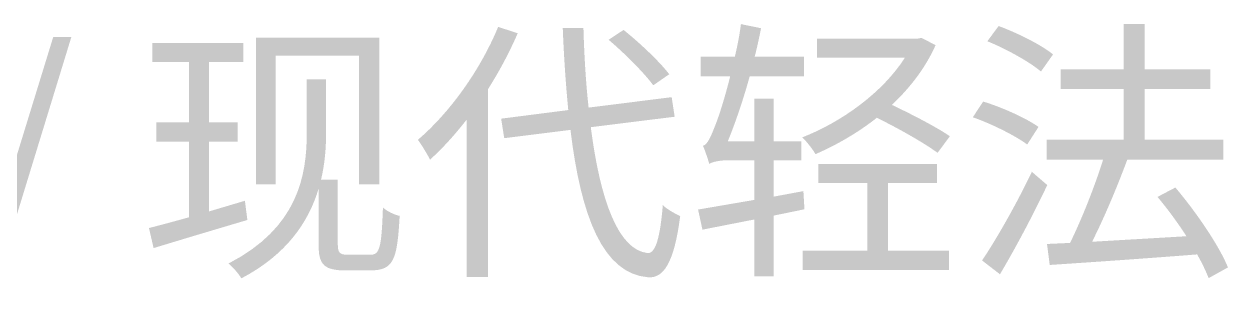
# Model space of a CAD drawing. Header units: millimetres. Extents: x -4600 to 229000, y -4300 to 19460.
# Drawn here: x 99590 to 100963, y 16529 to 16849 of the extents above; entities that cross this region are included whole.
import ezdxf

# ---------------------------------------------------------------- set-up
doc = ezdxf.new("R2010")
doc.units = ezdxf.units.MM
doc.header["$LTSCALE"] = 100
doc.layers.add('A-NOTE', color=7, linetype='Continuous', lineweight=18)

# ---------------------------------------------------------------- blocks, each defined once
blk = doc.blocks.new('A03_SHEET')
at = {"layer": 'A-NOTE'}
h = blk.add_hatch(color=256, dxfattribs=at)
edge = h.paths.add_edge_path()
edge.add_spline(control_points=[(20130.7, 16845.4), (20110, 16795.5), (20075.1, 16747.5), (20039.1, 16716.8)], knot_values=[0, 0, 0, 0, 1, 1, 1, 1], degree=3, periodic=0)
edge.add_spline(control_points=[(20039.1, 16716.8), (20043.1, 16711.5), (20050.4, 16699.5), (20052.9, 16694.2)], knot_values=[0, 0, 0, 0, 1, 1, 1, 1], degree=3, periodic=0)
edge.add_spline(control_points=[(20052.9, 16694.2), (20067.3, 16707.1), (20081.4, 16722.7), (20094.9, 16740)], knot_values=[0, 0, 0, 0, 1, 1, 1, 1], degree=3, periodic=0)
edge.add_line((20094.9, 16740), (20094.9, 16560.5))
edge.add_line((20094.9, 16560.5), (20119.1, 16560.5))
edge.add_line((20119.1, 16560.5), (20119.1, 16774.5))
edge.add_spline(control_points=[(20119.1, 16774.5), (20131.9, 16794.6), (20143.5, 16816.3), (20153, 16838.2)], knot_values=[0, 0, 0, 0, 1, 1, 1, 1], degree=3, periodic=0)
edge.add_line((20153, 16838.2), (20130.7, 16845.4))
h = blk.add_hatch(color=256, dxfattribs=at)
edge = h.paths.add_edge_path()
edge.add_spline(control_points=[(20204.4, 16844.2), (20205.7, 16810.9), (20207.9, 16779.5), (20210.7, 16750.7)], knot_values=[0, 0, 0, 0, 1, 1, 1, 1], degree=3, periodic=0)
edge.add_line((20210.7, 16750.7), (20134.1, 16740.9))
edge.add_line((20134.1, 16740.9), (20137.6, 16718.7))
edge.add_line((20137.6, 16718.7), (20213.2, 16728.1))
edge.add_spline(control_points=[(20213.2, 16728.1), (20225.1, 16629.6), (20250.2, 16564), (20302.3, 16560.2)], knot_values=[0, 0, 0, 0, 1, 1, 1, 1], degree=3, periodic=0)
edge.add_spline(control_points=[(20302.3, 16560.2), (20318.9, 16559.3), (20331.5, 16575.6), (20338.4, 16629.9)], knot_values=[0, 0, 0, 0, 1, 1, 1, 1], degree=3, periodic=0)
edge.add_spline(control_points=[(20338.4, 16629.9), (20333.7, 16632.1), (20323.3, 16637.7), (20318.6, 16642.4)], knot_values=[0, 0, 0, 0, 1, 1, 1, 1], degree=3, periodic=0)
edge.add_spline(control_points=[(20318.6, 16642.4), (20315.5, 16606), (20310.5, 16587.5), (20301.4, 16587.8)], knot_values=[0, 0, 0, 0, 1, 1, 1, 1], degree=3, periodic=0)
edge.add_spline(control_points=[(20301.4, 16587.8), (20267.8, 16591.3), (20247.1, 16647.8), (20236.4, 16731.2)], knot_values=[0, 0, 0, 0, 1, 1, 1, 1], degree=3, periodic=0)
edge.add_line((20236.4, 16731.2), (20332.1, 16743.1))
edge.add_line((20332.1, 16743.1), (20328.7, 16765.4))
edge.add_line((20328.7, 16765.4), (20233.9, 16753.5))
edge.add_spline(control_points=[(20233.9, 16753.5), (20230.8, 16781.4), (20228.9, 16812.2), (20228, 16844.2)], knot_values=[0, 0, 0, 0, 1, 1, 1, 1], degree=3, periodic=0)
edge.add_line((20228, 16844.2), (20204.4, 16844.2))
edge = h.paths.add_edge_path(flags=0)
edge.add_spline(control_points=[(20256.8, 16830.7), (20275.3, 16815), (20297.3, 16793), (20307.7, 16778.9)], knot_values=[0, 0, 0, 0, 1, 1, 1, 1], degree=3, periodic=0)
edge.add_line((20307.7, 16778.9), (20325.9, 16791.5))
edge.add_spline(control_points=[(20325.9, 16791.5), (20315.2, 16805.6), (20292.6, 16826.9), (20273.8, 16842)], knot_values=[0, 0, 0, 0, 1, 1, 1, 1], degree=3, periodic=0)
edge.add_line((20273.8, 16842), (20256.8, 16830.7))
h = blk.add_hatch(color=256, dxfattribs=at)
edge = h.paths.add_edge_path()
edge.add_spline(control_points=[(20371.7, 16689.2), (20374.2, 16691.7), (20383.9, 16693.6), (20394.6, 16693.6)], knot_values=[0, 0, 0, 0, 1, 1, 1, 1], degree=3, periodic=0)
edge.add_line((20394.6, 16693.6), (20423.1, 16693.6))
edge.add_line((20423.1, 16693.6), (20423.1, 16648.4))
edge.add_line((20423.1, 16648.4), (20358.8, 16637.4))
edge.add_line((20358.8, 16637.4), (20363.8, 16614.5))
edge.add_line((20363.8, 16614.5), (20423.1, 16626.1))
edge.add_line((20423.1, 16626.1), (20423.1, 16561.5))
edge.add_line((20423.1, 16561.5), (20445.1, 16561.5))
edge.add_line((20445.1, 16561.5), (20445.1, 16630.5))
edge.add_line((20445.1, 16630.5), (20480.2, 16637.7))
edge.add_line((20480.2, 16637.7), (20479, 16658.4))
edge.add_line((20479, 16658.4), (20445.1, 16652.1))
edge.add_line((20445.1, 16652.1), (20445.1, 16693.6))
edge.add_line((20445.1, 16693.6), (20476.8, 16693.6))
edge.add_line((20476.8, 16693.6), (20476.8, 16714.9))
edge.add_line((20476.8, 16714.9), (20445.1, 16714.9))
edge.add_line((20445.1, 16714.9), (20445.1, 16763.5))
edge.add_line((20445.1, 16763.5), (20423.1, 16763.5))
edge.add_line((20423.1, 16763.5), (20423.1, 16714.9))
edge.add_line((20423.1, 16714.9), (20392.7, 16714.9))
edge.add_spline(control_points=[(20392.7, 16714.9), (20401.5, 16736.6), (20410.3, 16762.3), (20417.8, 16789.3)], knot_values=[0, 0, 0, 0, 1, 1, 1, 1], degree=3, periodic=0)
edge.add_line((20417.8, 16789.3), (20479.6, 16789.3))
edge.add_line((20479.6, 16789.3), (20479.6, 16811.5))
edge.add_line((20479.6, 16811.5), (20423.4, 16811.5))
edge.add_spline(control_points=[(20423.4, 16811.5), (20426.3, 16822.2), (20428.5, 16833.2), (20430.7, 16843.9)], knot_values=[0, 0, 0, 0, 1, 1, 1, 1], degree=3, periodic=0)
edge.add_line((20430.7, 16843.9), (20407.7, 16848.6))
edge.add_spline(control_points=[(20407.7, 16848.6), (20406.2, 16836.3), (20403.7, 16823.8), (20400.8, 16811.5)], knot_values=[0, 0, 0, 0, 1, 1, 1, 1], degree=3, periodic=0)
edge.add_line((20400.8, 16811.5), (20361.6, 16811.5))
edge.add_line((20361.6, 16811.5), (20361.6, 16789.3))
edge.add_line((20361.6, 16789.3), (20395.5, 16789.3))
edge.add_spline(control_points=[(20395.5, 16789.3), (20389.2, 16763.9), (20382.3, 16743.1), (20379.2, 16735.3), (20373.9, 16721.5), (20369.8, 16711.5), (20364.4, 16709.9)], knot_values=[0, 0, 0, 0, 1, 1, 1, 2, 2, 2, 2], degree=3, periodic=0)
edge.add_spline(control_points=[(20364.4, 16709.9), (20367, 16704.2), (20370.4, 16693.6), (20371.7, 16689.2)], knot_values=[0, 0, 0, 0, 1, 1, 1, 1], degree=3, periodic=0)
h = blk.add_hatch(color=256, dxfattribs=at)
edge = h.paths.add_edge_path()
edge.add_spline(control_points=[(20688.9, 16829.1), (20710.5, 16820.3), (20737.2, 16805.6), (20750.1, 16794.6)], knot_values=[0, 0, 0, 0, 1, 1, 1, 1], degree=3, periodic=0)
edge.add_line((20750.1, 16794.6), (20763.9, 16814.1))
edge.add_spline(control_points=[(20763.9, 16814.1), (20750.4, 16825), (20723.4, 16838.5), (20701.8, 16846.4)], knot_values=[0, 0, 0, 0, 1, 1, 1, 1], degree=3, periodic=0)
edge.add_line((20701.8, 16846.4), (20688.9, 16829.1))
h = blk.add_hatch(color=256, dxfattribs=at)
edge = h.paths.add_edge_path()
edge.add_spline(control_points=[(20883.1, 16651.8), (20894.4, 16638.3), (20906, 16622.7), (20916.1, 16607)], knot_values=[0, 0, 0, 0, 1, 1, 1, 1], degree=3, periodic=0)
edge.add_line((20916.1, 16607), (20808.4, 16600.7))
edge.add_spline(control_points=[(20808.4, 16600.7), (20822.3, 16628), (20837.3, 16663.8), (20848.6, 16694.2)], knot_values=[0, 0, 0, 0, 1, 1, 1, 1], degree=3, periodic=0)
edge.add_line((20848.6, 16694.2), (20958.1, 16694.2))
edge.add_line((20958.1, 16694.2), (20958.1, 16716.8))
edge.add_line((20958.1, 16716.8), (20868.4, 16716.8))
edge.add_line((20868.4, 16716.8), (20868.4, 16774.8))
edge.add_line((20868.4, 16774.8), (20943.4, 16774.8))
edge.add_line((20943.4, 16774.8), (20943.4, 16797.1))
edge.add_line((20943.4, 16797.1), (20868.4, 16797.1))
edge.add_line((20868.4, 16797.1), (20868.4, 16848.6))
edge.add_line((20868.4, 16848.6), (20844.5, 16848.6))
edge.add_line((20844.5, 16848.6), (20844.5, 16797.1))
edge.add_line((20844.5, 16797.1), (20772.4, 16797.1))
edge.add_line((20772.4, 16797.1), (20772.4, 16774.8))
edge.add_line((20772.4, 16774.8), (20844.5, 16774.8))
edge.add_line((20844.5, 16774.8), (20844.5, 16716.8))
edge.add_line((20844.5, 16716.8), (20756.7, 16716.8))
edge.add_line((20756.7, 16716.8), (20756.7, 16694.2))
edge.add_line((20756.7, 16694.2), (20821, 16694.2))
edge.add_spline(control_points=[(20821, 16694.2), (20811.6, 16664.1), (20796.5, 16626.1), (20783.3, 16599.4)], knot_values=[0, 0, 0, 0, 1, 1, 1, 1], degree=3, periodic=0)
edge.add_line((20783.3, 16599.4), (20757, 16598.2))
edge.add_line((20757, 16598.2), (20760.1, 16574.3))
edge.add_spline(control_points=[(20760.1, 16574.3), (20804.1, 16577.2), (20867.4, 16581.5), (20928.3, 16586.3)], knot_values=[0, 0, 0, 0, 1, 1, 1, 1], degree=3, periodic=0)
edge.add_spline(control_points=[(20928.3, 16586.3), (20934, 16576.5), (20938.3, 16567.1), (20941.5, 16559.3)], knot_values=[0, 0, 0, 0, 1, 1, 1, 1], degree=3, periodic=0)
edge.add_line((20941.5, 16559.3), (20963.5, 16571.5))
edge.add_spline(control_points=[(20963.5, 16571.5), (20953.1, 16596.9), (20927.1, 16634.6), (20903.5, 16662.5)], knot_values=[0, 0, 0, 0, 1, 1, 1, 1], degree=3, periodic=0)
edge.add_line((20903.5, 16662.5), (20883.1, 16651.8))
for points in [[(19528.9, 16528.8), (19549.9, 16528.8), (19643.7, 16834.1), (19623, 16834.1), (19528.9, 16528.8)], [(20495.9, 16689.2), (20495.9, 16667.5), (20552.1, 16667.5), (20552.1, 16590.6), (20478, 16590.6), (20478, 16568.7), (20645, 16568.7), (20645, 16590.6), (20575.6, 16590.6), (20575.6, 16667.5), (20631.5, 16667.5), (20631.5, 16689.2), (20495.9, 16689.2)]]:
    blk.add_hatch(color=256, dxfattribs=at).paths.add_polyline_path(points)
h = blk.add_hatch(color=256, dxfattribs=at)
edge = h.paths.add_edge_path()
edge.add_line((19912.3, 16785.8), (19912.3, 16725.3))
edge.add_spline(control_points=[(19912.3, 16725.3), (19912.3, 16676), (19902.3, 16616.7), (19822.9, 16575.9)], knot_values=[0, 0, 0, 0, 1, 1, 1, 1], degree=3, periodic=0)
edge.add_spline(control_points=[(19822.9, 16575.9), (19827.6, 16572.4), (19835.1, 16563.7), (19837.6, 16559)], knot_values=[0, 0, 0, 0, 1, 1, 1, 1], degree=3, periodic=0)
edge.add_spline(control_points=[(19837.6, 16559), (19889.7, 16586.3), (19914.5, 16623.6), (19925.8, 16661.2)], knot_values=[0, 0, 0, 0, 1, 1, 1, 1], degree=3, periodic=0)
edge.add_line((19925.8, 16661.2), (19925.8, 16595))
edge.add_spline(control_points=[(19925.8, 16595), (19925.8, 16573.7), (19933.9, 16568.1), (19955.9, 16568.1)], knot_values=[0, 0, 0, 0, 1, 1, 1, 1], degree=3, periodic=0)
edge.add_line((19955.9, 16568.1), (19984.8, 16568.1))
edge.add_spline(control_points=[(19984.8, 16568.1), (20011.8, 16568.1), (20015.5, 16580.6), (20018.3, 16630.2)], knot_values=[0, 0, 0, 0, 1, 1, 1, 1], degree=3, periodic=0)
edge.add_spline(control_points=[(20018.3, 16630.2), (20012.4, 16631.4), (20004.9, 16634.9), (19999.2, 16639.6)], knot_values=[0, 0, 0, 0, 1, 1, 1, 1], degree=3, periodic=0)
edge.add_spline(control_points=[(19999.2, 16639.6), (19997.6, 16594.7), (19995.8, 16585.9), (19984.8, 16585.9)], knot_values=[0, 0, 0, 0, 1, 1, 1, 1], degree=3, periodic=0)
edge.add_line((19984.8, 16585.9), (19959, 16585.9))
edge.add_spline(control_points=[(19959, 16585.9), (19950.3, 16585.9), (19947.7, 16588.1), (19947.7, 16597.2)], knot_values=[0, 0, 0, 0, 1, 1, 1, 1], degree=3, periodic=0)
edge.add_line((19947.7, 16597.2), (19947.7, 16671.6))
edge.add_line((19947.7, 16671.6), (19928.6, 16671.6))
edge.add_spline(control_points=[(19928.6, 16671.6), (19933, 16689.8), (19934.3, 16708), (19934.3, 16724.6)], knot_values=[0, 0, 0, 0, 1, 1, 1, 1], degree=3, periodic=0)
edge.add_line((19934.3, 16724.6), (19934.3, 16785.8))
edge.add_line((19934.3, 16785.8), (19912.3, 16785.8))
h.paths.add_polyline_path([(19854.2, 16833.2), (19854.2, 16666.3), (19876.8, 16666.3), (19876.8, 16812.5), (19971.9, 16812.5), (19971.9, 16666.3), (19995.1, 16666.3), (19995.1, 16833.2), (19854.2, 16833.2)], flags=0)
h = blk.add_hatch(color=256, dxfattribs=at)
edge = h.paths.add_edge_path()
edge.add_line((20494.4, 16831.9), (20494.4, 16810.3))
edge.add_line((20494.4, 16810.3), (20594.8, 16810.3))
edge.add_spline(control_points=[(20594.8, 16810.3), (20569.3, 16770.4), (20522.3, 16736.9), (20477.7, 16719.6)], knot_values=[0, 0, 0, 0, 1, 1, 1, 1], degree=3, periodic=0)
edge.add_spline(control_points=[(20477.7, 16719.6), (20482.7, 16714.9), (20489.6, 16706.1), (20492.8, 16700.5)], knot_values=[0, 0, 0, 0, 1, 1, 1, 1], degree=3, periodic=0)
edge.add_spline(control_points=[(20492.8, 16700.5), (20516.6, 16710.8), (20540.8, 16724.6), (20562.8, 16741.9)], knot_values=[0, 0, 0, 0, 1, 1, 1, 1], degree=3, periodic=0)
edge.add_spline(control_points=[(20562.8, 16741.9), (20588.5, 16729.3), (20616.7, 16713.3), (20632.1, 16702)], knot_values=[0, 0, 0, 0, 1, 1, 1, 1], degree=3, periodic=0)
edge.add_line((20632.1, 16702), (20646.2, 16720.9))
edge.add_spline(control_points=[(20646.2, 16720.9), (20631.5, 16730.9), (20604.5, 16745), (20580, 16756.6)], knot_values=[0, 0, 0, 0, 1, 1, 1, 1], degree=3, periodic=0)
edge.add_spline(control_points=[(20580, 16756.6), (20600.7, 16776.1), (20618.3, 16798.7), (20629.9, 16824.7)], knot_values=[0, 0, 0, 0, 1, 1, 1, 1], degree=3, periodic=0)
edge.add_line((20629.9, 16824.7), (20613.6, 16832.9))
edge.add_line((20613.6, 16832.9), (20608.9, 16831.9))
edge.add_line((20608.9, 16831.9), (20494.4, 16831.9))
h = blk.add_hatch(color=256, dxfattribs=at)
edge = h.paths.add_edge_path()
edge.add_line((19732.2, 16616.4), (19737.5, 16593.5))
edge.add_spline(control_points=[(19737.5, 16593.5), (19767.3, 16602.6), (19807.2, 16614.5), (19844.5, 16625.5)], knot_values=[0, 0, 0, 0, 1, 1, 1, 1], degree=3, periodic=0)
edge.add_line((19844.5, 16625.5), (19841.7, 16647.4))
edge.add_line((19841.7, 16647.4), (19800.6, 16635.2))
edge.add_line((19800.6, 16635.2), (19800.6, 16714.6))
edge.add_line((19800.6, 16714.6), (19833.5, 16714.6))
edge.add_line((19833.5, 16714.6), (19833.5, 16736.6))
edge.add_line((19833.5, 16736.6), (19800.6, 16736.6))
edge.add_line((19800.6, 16736.6), (19800.6, 16805.3))
edge.add_line((19800.6, 16805.3), (19839.8, 16805.3))
edge.add_line((19839.8, 16805.3), (19839.8, 16827.2))
edge.add_line((19839.8, 16827.2), (19735.9, 16827.2))
edge.add_line((19735.9, 16827.2), (19735.9, 16805.3))
edge.add_line((19735.9, 16805.3), (19778, 16805.3))
edge.add_line((19778, 16805.3), (19778, 16736.6))
edge.add_line((19778, 16736.6), (19740.7, 16736.6))
edge.add_line((19740.7, 16736.6), (19740.7, 16714.6))
edge.add_line((19740.7, 16714.6), (19778, 16714.6))
edge.add_line((19778, 16714.6), (19778, 16628.6))
edge.add_spline(control_points=[(19778, 16628.6), (19760.7, 16623.9), (19745, 16619.5), (19732.2, 16616.4)], knot_values=[0, 0, 0, 0, 1, 1, 1, 1], degree=3, periodic=0)
h = blk.add_hatch(color=256, dxfattribs=at)
edge = h.paths.add_edge_path()
edge.add_spline(control_points=[(20672.3, 16742.5), (20693.9, 16735), (20720.9, 16721.5), (20734.4, 16711.5)], knot_values=[0, 0, 0, 0, 1, 1, 1, 1], degree=3, periodic=0)
edge.add_line((20734.4, 16711.5), (20747.3, 16731.5))
edge.add_spline(control_points=[(20747.3, 16731.5), (20733.1, 16741.6), (20705.8, 16753.8), (20684.2, 16760.4)], knot_values=[0, 0, 0, 0, 1, 1, 1, 1], degree=3, periodic=0)
edge.add_line((20684.2, 16760.4), (20672.3, 16742.5))
h = blk.add_hatch(color=256, dxfattribs=at)
edge = h.paths.add_edge_path()
edge.add_line((20682.9, 16579.4), (20703.3, 16563.7))
edge.add_spline(control_points=[(20703.3, 16563.7), (20720.9, 16593.2), (20741.6, 16632.1), (20757.3, 16665.3)], knot_values=[0, 0, 0, 0, 1, 1, 1, 1], degree=3, periodic=0)
edge.add_line((20757.3, 16665.3), (20739.7, 16680.4))
edge.add_spline(control_points=[(20739.7, 16680.4), (20722.8, 16644.9), (20699.2, 16603.5), (20682.9, 16579.4)], knot_values=[0, 0, 0, 0, 1, 1, 1, 1], degree=3, periodic=0)

msp = doc.modelspace()

# ---------------------------------------------------------------- block references
msp.add_blockref('A03_SHEET', (80000, 0))

doc.saveas('drawing.dxf')
